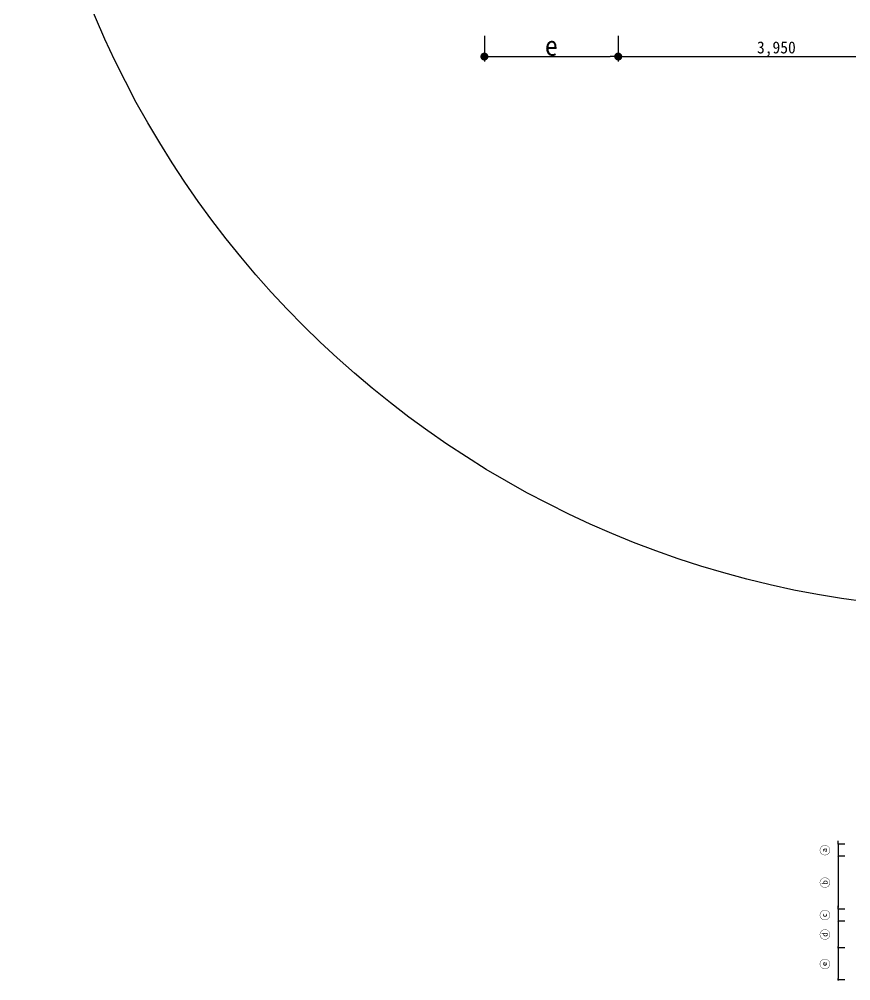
# Model space of a CAD drawing. Header units: millimetres. Extents: x -69382 to 174843, y -46375 to 101648.
# Drawn here: x -23457 to -13071, y -948 to 11070 of the extents above; entities that cross this region are included whole.
import ezdxf

# ---------------------------------------------------------------- set-up
doc = ezdxf.new("R2010")
doc.units = ezdxf.units.MM
doc.header["$LTSCALE"] = 1000
for name, color, linetype in [('-길작업', 255, 'Continuous'), ('CS-DIML', 1, 'Continuous'), ('DIM1', 1, 'Continuous')]:
    doc.layers.add(name, color=color, linetype=linetype)
doc.styles.get("Standard").update_dxf_attribs({"font": 'txt.shx', "bigfont": 'whgtxt.shx'})
doc.styles.add('WGTXT', font='DotumChe.ttf')
doc.dimstyles.new('DIM-01', dxfattribs={"dimscale": 100, "dimtxt": 3, "dimasz": 0.6, "dimexe": 0, "dimexo": 0, "dimgap": 1, "dimtad": 1, "dimdec": 0, "dimrnd": 0.001, "dimzin": 1, "dimdsep": 46, "dimlunit": 6, "dimtxsty": 'WGTXT', "dimblk": 'DOT', "dimcen": 0, "dimclrd": 1, "dimclre": 1, "dimclrt": 3, "dimadec": 4, "dimazin": 0, "dimtfac": 1, "dimtdec": 0, "dimtix": 1, "dimtmove": 2, "dimatfit": 3, "dimldrblk": 'DOT', "dimfxl": 1.5, "dimlwd": -1, "dimarcsym": 0})
doc.dimstyles.get("Standard").update_dxf_attribs({"dimtxt": 0.18, "dimasz": 0.18, "dimexe": 0.18, "dimexo": 0.0625, "dimgap": 0.09, "dimtad": 0, "dimtih": 1, "dimtoh": 1, "dimdec": 4, "dimzin": 0, "dimdsep": 46, "dimtxsty": 'Standard', "dimcen": 0.09, "dimadec": 0, "dimazin": 0, "dimtfac": 1, "dimtdec": 4, "dimtofl": 0, "dimtmove": 0, "dimatfit": 3, "dimfxl": 1, "dimtolj": 1, "dimtzin": 0, "dimarcsym": 0})

# ---------------------------------------------------------------- blocks, each defined once
blk = doc.blocks.new('_Dot')
at = {"layer": 'DIM1'}
blk.add_line((0, 0), (-1, 0), dxfattribs=at)
at = {"layer": 'DIM1', "const_width": 0.5}
blk.add_lwpolyline([(-0.25, 0, 1), (0.25, 0, 1)], format="xyb", close=True, dxfattribs=at)
blk = doc.blocks.new('*D206')
at = {"color": 1, "transparency": 16777216}
for p, q in [((-13227, 779), (-13227, 799)), ((-13227, 759), (-13227, 609)), ((-13227, 589), (-13227, 569))]:
    blk.add_line(p, q, dxfattribs=at)
at = {"color": 1, "linetype": 'ByBlock', "lineweight": -2, "transparency": 16777216}
for p, q in [((-13143, 759), (-13227, 759)), ((-13143, 609), (-13227, 609))]:
    blk.add_line(p, q, dxfattribs=at)
at = {"layer": 'Defpoints', "color": 0, "linetype": 'ByBlock', "transparency": 16777216}
for p in [(-13093, 759), (-13227, 609), (-13093, 609)]:
    blk.add_point(p, dxfattribs=at)
at = {"color": 1, "linetype": 'ByBlock', "transparency": 16777216, "xscale": 20, "yscale": 20, "zscale": 20}
for p, rotation in [((-13227, 759), 270), ((-13227, 609), 90)]:
    blk.add_blockref('_Dot', p, dxfattribs=dict(at, rotation=rotation))
at = {"color": 3, "linetype": 'ByBlock', "transparency": 16777216, "insert": (-13384, 684), "char_height": 100, "attachment_point": 5, "rotation": 90, "style": 'WGTXT'}
blk.add_mtext('ⓐ', dxfattribs=at)
blk = doc.blocks.new('*D207')
at = {"color": 1, "linetype": 'ByBlock', "lineweight": -2, "transparency": 16777216}
for p, q in [((-13143, 609), (-13227, 609)), ((-13143, -51), (-13227, -51))]:
    blk.add_line(p, q, dxfattribs=at)
at = {"color": 1, "transparency": 16777216}
blk.add_line((-13227, 589), (-13227, -31), dxfattribs=at)
at = {"layer": 'Defpoints', "color": 0, "linetype": 'ByBlock', "transparency": 16777216}
for p in [(-13093, 609), (-13227, -51), (-13093, -51)]:
    blk.add_point(p, dxfattribs=at)
at = {"color": 1, "linetype": 'ByBlock', "transparency": 16777216, "xscale": 20, "yscale": 20, "zscale": 20}
for p, rotation in [((-13227, 609), 90), ((-13227, -51), 270)]:
    blk.add_blockref('_Dot', p, dxfattribs=dict(at, rotation=rotation))
at = {"color": 3, "linetype": 'ByBlock', "transparency": 16777216, "insert": (-13384, 279), "char_height": 100, "attachment_point": 5, "rotation": 90, "style": 'WGTXT'}
blk.add_mtext('ⓑ', dxfattribs=at)
blk = doc.blocks.new('*D208')
at = {"color": 1, "transparency": 16777216}
for p, q in [((-13227, -31), (-13227, -11)), ((-13227, -51), (-13227, -203)), ((-13227, -223), (-13227, -243))]:
    blk.add_line(p, q, dxfattribs=at)
at = {"color": 1, "linetype": 'ByBlock', "lineweight": -2, "transparency": 16777216}
for p, q in [((-13143, -51), (-13227, -51)), ((-13143, -203), (-13227, -203))]:
    blk.add_line(p, q, dxfattribs=at)
at = {"layer": 'Defpoints', "color": 0, "linetype": 'ByBlock', "transparency": 16777216}
for p in [(-13093, -51), (-13227, -203), (-13093, -203)]:
    blk.add_point(p, dxfattribs=at)
at = {"color": 1, "linetype": 'ByBlock', "transparency": 16777216, "xscale": 20, "yscale": 20, "zscale": 20}
for p, rotation in [((-13227, -51), 270), ((-13227, -203), 90)]:
    blk.add_blockref('_Dot', p, dxfattribs=dict(at, rotation=rotation))
at = {"color": 3, "linetype": 'ByBlock', "transparency": 16777216, "insert": (-13384, -127), "char_height": 100, "attachment_point": 5, "rotation": 90, "style": 'WGTXT'}
blk.add_mtext('ⓒ', dxfattribs=at)
blk = doc.blocks.new('*D209')
at = {"color": 1, "linetype": 'ByBlock', "lineweight": -2, "transparency": 16777216}
for p, q in [((-13143, -203), (-13227, -203)), ((-13143, -538), (-13227, -538))]:
    blk.add_line(p, q, dxfattribs=at)
at = {"color": 1, "transparency": 16777216}
blk.add_line((-13227, -223), (-13227, -518), dxfattribs=at)
at = {"layer": 'Defpoints', "color": 0, "linetype": 'ByBlock', "transparency": 16777216}
for p in [(-13093, -203), (-13227, -538), (-13093, -538)]:
    blk.add_point(p, dxfattribs=at)
at = {"color": 1, "linetype": 'ByBlock', "transparency": 16777216, "xscale": 20, "yscale": 20, "zscale": 20}
for p, rotation in [((-13227, -203), 90), ((-13227, -538), 270)]:
    blk.add_blockref('_Dot', p, dxfattribs=dict(at, rotation=rotation))
at = {"color": 3, "linetype": 'ByBlock', "transparency": 16777216, "insert": (-13384, -370), "char_height": 100, "attachment_point": 5, "rotation": 90, "style": 'WGTXT'}
blk.add_mtext('ⓓ', dxfattribs=at)
blk = doc.blocks.new('*D199')
at = {"color": 1, "linetype": 'ByBlock', "lineweight": -2, "transparency": 16777216}
for p, q in [((-13143, -538), (-13227, -538)), ((-13143, -938), (-13227, -938))]:
    blk.add_line(p, q, dxfattribs=at)
at = {"color": 1, "transparency": 16777216}
blk.add_line((-13227, -558), (-13227, -918), dxfattribs=at)
at = {"layer": 'Defpoints', "color": 0, "linetype": 'ByBlock', "transparency": 16777216}
for p in [(-13093, -538), (-13227, -938), (-13093, -938)]:
    blk.add_point(p, dxfattribs=at)
at = {"color": 1, "linetype": 'ByBlock', "transparency": 16777216, "xscale": 20, "yscale": 20, "zscale": 20}
for p, rotation in [((-13227, -538), 90), ((-13227, -938), 270)]:
    blk.add_blockref('_Dot', p, dxfattribs=dict(at, rotation=rotation))
at = {"color": 3, "linetype": 'ByBlock', "transparency": 16777216, "insert": (-13384, -738), "char_height": 100, "attachment_point": 5, "rotation": 90, "style": 'WGTXT'}
blk.add_mtext('ⓔ', dxfattribs=at)
blk = doc.blocks.new('*D522')
at = {"layer": 'CS-DIML', "color": 1, "transparency": 16777216}
for p, q in [((-15975, 10864), (-15975, 10543)), ((-12025, 10864), (-12025, 10543)), ((-15875, 10603), (-12125, 10603))]:
    blk.add_line(p, q, dxfattribs=at)
at = {"layer": 'Defpoints', "color": 0, "transparency": 16777216}
for p in [(-15975, 11039), (-12025, 11039), (-12025, 10603)]:
    blk.add_point(p, dxfattribs=at)
at = {"layer": 'CS-DIML', "color": 1, "transparency": 16777216, "xscale": 100, "yscale": 100, "zscale": 100, "rotation": 180}
blk.add_blockref('_Dot', (-15975, 10603), dxfattribs=at)
at = {"layer": 'CS-DIML', "color": 1, "transparency": 16777216, "xscale": 100, "yscale": 100, "zscale": 100}
blk.add_blockref('_Dot', (-12025, 10603), dxfattribs=at)
at = {"layer": 'CS-DIML', "color": 3, "transparency": 16777216, "insert": (-14000, 10698), "char_height": 150, "attachment_point": 5, "style": 'WGTXT'}
blk.add_mtext('\\A1;3,950', dxfattribs=at)
blk = doc.blocks.new('*D523')
at = {"layer": 'CS-DIML', "color": 1, "transparency": 16777216}
for p, q in [((-17647, 10864), (-17647, 10543)), ((-15975, 10864), (-15975, 10543)), ((-17547, 10603), (-16075, 10603))]:
    blk.add_line(p, q, dxfattribs=at)
at = {"layer": 'Defpoints', "color": 0, "transparency": 16777216}
for p in [(-17647, 11039), (-15975, 11039), (-15975, 10603)]:
    blk.add_point(p, dxfattribs=at)
at = {"layer": 'CS-DIML', "color": 1, "transparency": 16777216, "xscale": 100, "yscale": 100, "zscale": 100, "rotation": 180}
blk.add_blockref('_Dot', (-17647, 10603), dxfattribs=at)
at = {"layer": 'CS-DIML', "color": 1, "transparency": 16777216, "xscale": 100, "yscale": 100, "zscale": 100}
blk.add_blockref('_Dot', (-15975, 10603), dxfattribs=at)
at = {"layer": 'CS-DIML', "color": 3, "transparency": 16777216, "insert": (-16811, 10736), "char_height": 250, "attachment_point": 5, "style": 'WGTXT'}
blk.add_mtext('\\A1;e', dxfattribs=at)

msp = doc.modelspace()

# ---------------------------------------------------------------- linework, layer by layer
at = {"layer": '-길작업', "color": 3}
msp.add_circle((-11340.1893, 15806.461), 12116.7265, dxfattribs=at)

# ---------------------------------------------------------------- dimensions: what is measured, and where the dimension line sits
at = {"linetype": 'ByBlock'}
for base, p1, p2, text, picture, middle in [((-13226.5959, 609.0536), (-13093.4978, 759.0536), (-13093.4978, 609.0536), 'ⓐ', '*D206', (-13383.6531, 684.0536)), ((-13226.5959, -50.9464), (-13093.4978, 609.0536), (-13093.4978, -50.9464), 'ⓑ', '*D207', (-13383.6531, 279.0536)), ((-13226.5959, -202.9464), (-13093.4978, -50.9464), (-13093.4978, -202.9464), 'ⓒ', '*D208', (-13383.6531, -126.9464)), ((-13226.5959, -537.9464), (-13093.4978, -202.9464), (-13093.4978, -537.9464), 'ⓓ', '*D209', (-13383.6531, -370.4464)), ((-13226.5959, -937.9464), (-13093.4978, -537.9464), (-13093.4978, -937.9464), 'ⓔ', '*D199', (-13383.6531, -737.9464))]:
    dim = msp.add_linear_dim(base=base, p1=p1, p2=p2, angle=90, text=text, dimstyle='DIM-01', override={"dimtxt": 1, "dimasz": 0.2, "dimexo": 0.5, "dimfxl": 1.25}, dxfattribs=at)
    dim.commit()
    dim.dimension.update_dxf_attribs({"geometry": picture, "text_midpoint": middle})
at = {"layer": 'CS-DIML'}
dim = msp.add_linear_dim(base=(-15975.3782, 10603.4722), p1=(-17647.413, 11038.6918), p2=(-15975.3782, 11038.6918), text='e', dimstyle='Standard', override={"dimscale": 50, "dimtxt": 5, "dimasz": 2, "dimexe": 1.2, "dimexo": 3.5, "dimgap": 0.1, "dimtad": 1, "dimtih": 0, "dimtoh": 0, "dimdec": 0, "dimlunit": 6, "dimtxsty": 'WGTXT', "dimblk1": 'Dot', "dimblk2": 'Dot', "dimsah": 1, "dimclrd": 1, "dimclre": 1, "dimclrt": 3, "dimtix": 1, "dimtofl": 1, "dimtmove": 2, "dimlwd": 65535, "dimlwe": 65535}, dxfattribs=at)
dim.commit()
dim.dimension.update_dxf_attribs({"geometry": '*D523', "text_midpoint": (-16811.3956, 10736.1353)})
dim = msp.add_linear_dim(base=(-12025.3782, 10603.4722), p1=(-15975.3782, 11038.6918), p2=(-12025.3782, 11038.6918), dimstyle='Standard', override={"dimscale": 50, "dimtxt": 3, "dimasz": 2, "dimexe": 1.2, "dimexo": 3.5, "dimgap": 0.1, "dimtad": 1, "dimtih": 0, "dimtoh": 0, "dimdec": 0, "dimlunit": 6, "dimtxsty": 'WGTXT', "dimblk1": 'Dot', "dimblk2": 'Dot', "dimsah": 1, "dimclrd": 1, "dimclre": 1, "dimclrt": 3, "dimtix": 1, "dimtofl": 1, "dimtmove": 2, "dimlwd": 65535, "dimlwe": 65535}, dxfattribs=at)
dim.commit()
dim.dimension.update_dxf_attribs({"geometry": '*D522', "text_midpoint": (-14000.3782, 10697.7531)})

doc.saveas('drawing.dxf')
